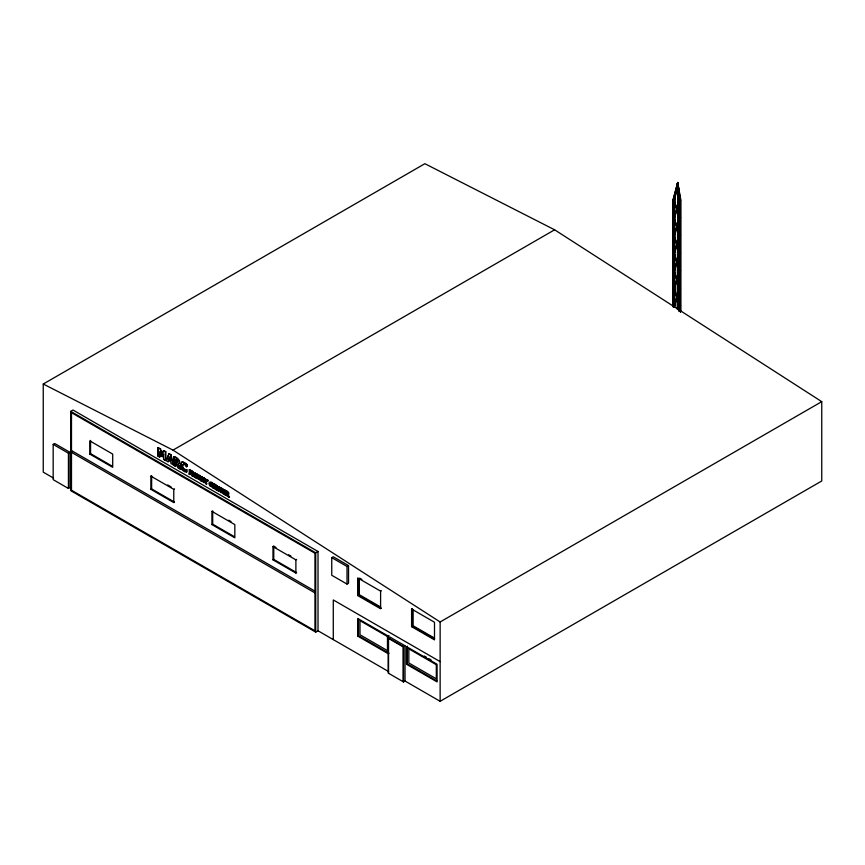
<?xml version="1.0" encoding="UTF-8"?>
<svg xmlns="http://www.w3.org/2000/svg" width="865" height="865" viewBox="0 0 865 865"><rect width="100%" height="100%" fill="white"/><g stroke="black" fill="none" stroke-linecap="round" stroke-linejoin="round"><path stroke-width="1.3" d="M672.992 306.069L673.002 200.323L677.727 182.547L680.777 199.696L680.755 311.746M674.668 199.696L674.657 307.216M677.706 293.689L674.657 306.329L673.435 307.032L673.446 201.286L677.727 182.547L677.436 309.248L677.727 182.547L672.743 200.875L674.668 200.583L677.727 182.547L680.517 200.258L680.506 312.297M677.663 291.148L678.884 291.851L679.112 273.74L679.112 203.243L677.727 182.547L674.235 198.918M673.435 307.032L674.397 306.88L674.408 201.134L677.727 182.547L679.555 200.399L679.533 311M678.571 219.31L679.555 200.399L678.852 199.999M678.582 235.864L679.555 218.034L678.593 204.075M678.571 236.945L679.555 218.91M678.571 253.488L679.544 235.648L678.593 221.7M678.571 254.559L679.544 236.534M678.56 272.183L679.544 253.272L678.582 239.324M678.571 288.737L679.544 270.907L678.582 256.948M678.56 289.818L679.544 271.783M678.571 306.361L679.544 288.532L678.593 275.621M678.56 307.443L679.544 289.407M679.328 310.935L678.593 293.246M674.668 217.32L677.652 204.951M677.717 205.567L674.668 218.207L673.446 218.91L673.002 217.948M674.668 234.945L677.652 222.575M677.717 223.192L674.668 235.831L673.435 236.534L672.992 235.572M674.657 252.569L677.641 240.2M677.706 240.816L674.657 253.456L673.435 254.159L672.992 253.196M674.657 270.194L677.641 257.824M677.706 258.44L674.657 271.08L673.435 271.783L672.732 271.372L672.743 200.875M674.657 287.829L677.641 275.448M677.706 276.065L674.657 288.705L673.435 289.407L672.732 289.007L672.992 270.821M674.657 305.453L677.641 293.073M209.698 482.475L209.849 484.746A2.184 1.254 60 0 0 210.628 485.925L212.585 486.844L210.163 486.195A2.184 1.254 60 0 1 209.395 485.006C207.146 479.534 214.423 484.735 211.363 483.524A1.438 0.833 60 0 0 210.682 483.135L210.065 484.108L210.541 485.6L212.585 485.86L210.844 485.114L210.703 483.059M197.653 475.523L198.312 478.648L200.777 480.064L197.858 478.918L197.198 475.782A2.357 1.362 60 0 1 197.858 475.209A2.357 1.362 60 0 1 198.312 474.95L199.426 475.253A3.709 2.141 60 0 1 200.756 476.399L200.756 477.372C198.193 474.269 196.474 478.918 199.891 479.102L198.734 477.35L200.777 477.999L198.734 477.35M167.918 461.91L168.372 460.461L170.654 461.769L171.108 463.748L173.443 464.57L170.989 454.774L168.999 453.628L166.091 460.85L168.383 461.64M170.254 460.029L168.772 459.164L169.518 456.828L170.719 459.758L170.221 457.628M166.956 459.423L168.999 453.628M672.743 200.875L673.002 200.323M677.673 203.016L678.895 203.729L678.506 202.897M680.517 200.258L679.555 200.399L680.517 200.258L680.42 199.501M677.673 220.651L678.895 221.353L678.506 220.521M678.765 220.662L677.706 221.278M677.663 238.264L678.895 238.978L678.506 238.145M678.765 238.297L677.706 238.902M677.663 255.889L678.884 256.602L678.495 255.77M677.663 273.524L678.884 274.227M678.755 273.535L677.695 274.151M672.992 288.445L672.732 306.632M678.884 291.851L679.112 273.74L678.495 273.394M677.695 309.4L678.884 309.475L678.495 308.643M159.679 457.142L159.679 451.595L160.998 455.942L162.242 456.655L163.561 453.833L163.561 459.391L165.831 460.169L165.831 451.789L163.734 450.579L161.669 454.049L160.057 448.989L157.96 447.778L157.96 456.158L159.679 457.142L160.133 453.552M162.242 456.655L163.582 454.514M163.734 450.579L162.123 453.79L160.522 448.719L157.96 447.778M181.531 462.516L181.228 466.711M198.658 476.128L198.647 477.848L199.891 479.102M181.953 462.115L180.59 464.094L181.066 467.889A4.357 2.519 60 0 0 182.623 470.268L184.905 471.814L187.002 471.836C187.575 469.187 180.05 468.938 183.488 464.029M209.849 482.183C212.725 480.875 213.46 485.925 212.671 487.698L215.58 488.855L215.58 488.055L213.569 487.428L213.569 486.368L215.461 486.919L213.569 484.832L215.115 485.719L215.58 484.66L212.671 483.513L215.58 484.66M177.855 461.878L175.519 461.715L175.519 459.456C177.855 459.553 178.082 463.964 175.519 461.715M53.554 478.107L43.25 472.16L43.25 384.028L424.866 163.701L554.616 229.798L821.75 401.652L821.75 480.972L440.134 701.299L405.025 681.025L403.501 681.912L388.234 673.1L388.234 636.078L357.699 618.453L357.699 636.078L388.234 653.702L388.99 653.27L358.467 635.645L357.699 636.078M318.017 630.79L315.725 632.12L70.725 490.671L70.725 411.351L73.017 410.032L318.017 551.47L318.017 630.79L388.601 671.554M53.176 444.394L54.7 443.518L69.968 452.33L69.968 487.579L68.432 488.466L53.176 479.653L53.176 444.394L68.432 453.206L69.968 452.33M89.809 454.093L112.71 467.316L112.71 454.093L89.809 440.869L89.809 454.093L90.566 453.649L112.32 466.213M157.96 456.158L158.414 447.508M163.269 450.838L165.831 451.789M160.998 455.942L162.696 456.396M43.25 384.028L173 450.124L554.616 229.798M168.545 453.887L170.989 454.774M163.561 459.391L165.831 460.169M168.772 459.164L170.719 459.758M175.973 462.959L175.519 466.289L173.703 465.251L174.168 456.601C176.968 456.785 182.731 462.634 177.974 464.148L180.417 469.122L178.439 463.889M150.867 476.128L151.635 475.685L151.635 488.898L174.525 502.122L173.768 502.565L150.867 489.341L150.867 476.128L173.768 489.341L174.525 488.898M175.519 466.289L175.519 463.218L176.633 463.337M173.703 465.251L175.973 466.03M176.168 463.597L178.201 467.835L180.871 468.862M186.84 469.771C183.694 472.193 180.482 465.305 183.661 464.159A2.876 1.665 60 0 1 185.013 464.927L186.548 466.808L187.002 464.548L185.986 463.478L183.077 461.888L181.488 462.386M186.364 466.7L187.002 466.549L187.002 464.548M150.867 489.341L151.635 488.898M186.375 470.041L187.002 469.868M190.019 474.625L190.484 472.56L190.484 474.355L189.111 474.107L189.576 469.652L192.008 471.047L192.019 475.772L194.895 476.907L194.895 476.107L192.927 475.501L192.473 471.317L193.382 471.847L193.382 475.242M190.019 471.23L192.008 471.847L190.019 471.23L191.424 472.831L190.019 472.02M189.111 469.911L192.008 471.047M189.111 474.107L190.484 474.355M190.019 472.82L191.879 473.371L190.484 472.56M196.16 474.712L196.16 477.437L197.133 477.469L196.679 478.464L194.722 477.339L194.722 476.604L195.706 476.647L195.706 473.923L194.722 473.879L194.722 473.155L197.133 474.009L196.679 475.015L196.16 474.712L197.133 474.009M194.722 473.879L195.706 473.923M192.019 475.772L194.895 476.907M192.927 475.501L194.895 476.107M194.722 476.604L195.706 476.647M194.722 477.339L195.252 474.182M196.16 477.437L197.133 477.469M200.302 477.642L200.756 476.399M201.913 481.491L202.378 479.372L201.913 481.491L201.004 480.962L201.004 476.777L202.378 477.037L202.378 478.572L203.61 479.286L203.61 477.75L203.61 479.286M200.215 477.588L200.756 477.372L199.328 475.999M198.734 478.14L199.891 478.28M201.004 476.777L202.378 477.037M201.913 477.296L202.378 478.572M203.156 478.021L204.529 478.28L204.529 482.465L203.156 482.205L203.156 480.345L201.913 479.632M206.886 483.827L205.967 483.308L205.967 479.913L204.443 479.556L204.443 478.756L207.957 480.259L207.492 481.318L206.421 480.702L206.421 484.097L206.421 480.702M201.004 480.962L202.378 481.221M203.156 480.345L204.529 482.465M204.443 479.556L205.967 479.913M204.443 478.756L207.957 480.259M205.513 480.183L205.967 483.308M212.033 484.411L212.585 484.205L211.828 483.265A1.438 0.833 60 0 0 211.503 483.016M216.574 489.947L217.029 486.768L216.574 489.947L215.731 489.471L215.731 485.276L217.31 485.665L218.467 488.736M212.671 487.698L215.58 488.855M213.569 485.568L215.461 486.119M215.731 485.276L217.31 485.665M213.569 487.428L215.58 488.055M216.856 485.925L218.012 488.995L218.012 486.595L219.299 486.811L219.299 491.006L217.969 490.758L216.574 487.027M218.012 486.595L219.299 486.811M215.731 489.471L217.029 489.687M221.645 492.358L220.737 491.828L220.737 488.433L219.202 488.087L219.202 487.287L222.716 488.779L222.262 489.85L221.191 489.233L221.191 492.618L221.191 489.233M219.202 488.087L220.737 488.433M217.969 490.758L217.029 486.768M219.202 487.287L222.716 488.779M222.64 489.266L225.549 490.423L225.095 491.482L223.548 490.585L223.548 491.32L225.43 491.882L224.965 492.942L223.548 492.12L223.548 493.18L225.549 493.807L225.095 494.867L222.64 493.45L222.64 489.266L225.549 490.423M220.283 488.703L220.737 491.828M223.548 490.585L225.549 491.212M223.548 491.32L225.43 491.882M223.548 492.12L225.43 492.682M225.711 495.223L227.073 495.483L225.711 495.223L226.165 490.769C227.776 490.877 230.512 494.034 227.841 494.683L229.063 497.17L228.306 494.412M223.548 493.18L225.549 493.807M226.619 492.336L228.057 493.147L226.619 493.461C226.197 490.423 228.847 494.888 226.619 493.461M226.619 495.753L226.619 494.218L227.949 496.521L229.517 496.899M211.925 511.377L234.826 524.601L234.826 537.814L211.925 524.601L211.925 511.377L212.693 510.934L212.693 524.158L234.437 536.711M211.925 524.601L212.693 524.158M272.983 559.85L273.751 559.406L296.641 572.63L295.884 573.062L272.983 559.85L272.983 546.626L273.751 546.183L276.032 547.513M272.983 546.626L295.884 559.85L296.641 559.406M70.725 411.351L315.725 552.8L318.017 551.47M331.749 557.644L333.285 556.768L348.541 565.58L348.541 583.205L347.016 584.08L331.749 575.268L331.749 557.644L347.016 566.456L348.541 565.58M357.699 595.542L380.6 608.755L380.6 591.13L357.699 577.917L357.699 595.542L358.467 595.098L381.368 608.322M380.6 591.13L381.368 590.698M411.599 609.036L434.5 622.249L434.5 639.873L411.599 626.66L411.599 609.036L412.367 608.592L412.367 626.217L434.111 638.77M388.234 636.078L388.99 635.634M411.599 626.66L412.367 626.217M440.134 701.299L440.134 621.978L821.75 401.652M405.025 645.777L389.758 636.964L388.234 637.84L403.501 646.652L405.025 645.777L405.025 681.025M406.55 664.288L437.085 681.912L437.085 664.277L406.55 646.652L406.55 664.288L407.318 663.844L436.717 680.82M177.974 464.148C182.018 462.299 176.168 457.12 173.703 456.871M227.841 494.683L228.284 492.909L225.711 491.039M673.089 218.704L674.051 218.553M679.198 217.829L680.16 217.677M673.089 236.329L674.051 236.188M679.198 235.453L680.16 235.302M673.089 253.953L674.051 253.802M673.089 271.578L674.051 271.437M679.187 270.702L680.149 270.55M679.187 305.95L680.149 305.799M678.884 309.475L678.052 309.605L677.727 182.547L679.166 192.852M182.018 462.17L184.083 462.699L186.548 464.819M197.858 475.209L198.972 475.523A3.709 2.141 60 0 1 200.302 476.658M184.537 471.133L185.359 471.544M674.322 200.377L677.857 212.909M680.42 217.115L680.517 217.883L678.841 217.623M674.311 218.002L677.857 230.544M680.42 234.75L680.517 235.507L678.841 235.248M674.311 235.626L677.846 248.158M680.409 252.375L680.506 253.131L678.841 252.872M674.311 253.25L677.846 265.782M680.409 269.999L680.506 270.756L678.841 270.496M674.3 270.875L677.846 283.417M680.063 287.418L680.506 288.38L678.841 288.121L678.83 310.589M673.954 288.294L674.657 288.705L677.846 301.042M678.495 291.018L679.112 291.364L679.101 311.508M680.409 305.248L680.506 306.005L678.841 305.745M203.61 477.75L204.529 478.28M194.722 473.155L196.679 474.279L196.615 477.166M206.886 480.443L207.957 481.059M215.58 485.46L214.033 484.562L214.033 485.297M221.645 488.963L222.716 489.579M201.913 478.832L203.156 479.545M202.378 479.372L203.61 480.086M215.461 486.919L214.033 486.098L214.033 487.157M212.044 486.076L212.13 487.114M195.187 477.08L197.133 478.204M223.916 493.666L225.549 494.607M205.513 483.567L206.421 484.097M220.283 492.099L221.191 492.618M227.949 496.521L229.063 497.17M178.201 467.835L180.417 469.122M359.613 578.134L361.905 579.453M380.6 606.992L359.235 594.655L359.235 578.793M434.5 638.111L413.124 625.773L413.124 609.912M167.659 484.941L171.097 486.919M228.717 520.189L231.009 521.509M288.629 554.779L290.921 556.098M440.134 661.639L333.285 599.942L333.285 639.603M71.492 450.568L314.957 591.13M71.492 452.33L314.957 592.893M424.272 656.005L426.532 657.313M428.802 658.622L431.062 659.919M173 450.124L440.134 621.978M177.109 459.866L177.693 460.461M183.077 470.009L183.769 470.614M186.818 466.44L185.478 464.667A2.876 1.665 60 0 0 184.461 463.986M227.398 494.142L228.414 496.261M160.793 453.498L161.452 455.671M674.668 201.459L677.652 213.006M674.668 219.083L677.652 230.631M674.657 236.707L677.641 248.255M674.657 254.332L677.641 265.879M674.657 271.956L677.641 283.504M674.657 289.591L677.641 301.128M170.535 455.033L172.989 464.829M679.533 195.425L679.89 197.999M677.727 184.31L677.727 182.547L678.149 187.737M678.582 274.573L679.544 287.645M678.582 292.197L679.544 305.269M678.268 196.528L677.727 182.547L678.593 195.966M677.727 182.547L678.895 203.729M680.063 201.804L680.063 204.324M678.852 199.112L678.841 287.245M407.318 646.22L407.318 663.844M403.501 646.652L403.501 681.912M403.187 681.728L403.187 646.836L388.536 638.37L388.536 673.273M358.467 578.728L358.467 595.098M358.467 619.275L358.467 635.645M347.016 566.456L347.016 584.08M315.725 552.8L315.725 632.12M295.884 559.85L295.884 573.062M273.751 546.183L273.751 559.406M227.073 492.066L227.073 493.201M226.165 490.769L226.165 494.964M225.095 490.682L225.095 491.482M225.095 494.077L225.095 494.867M224.965 492.142L224.965 492.942M224.003 490.325L224.003 491.061M224.003 491.861L224.003 492.92M222.262 489.049L222.262 489.85M219.667 487.017L219.667 487.817M218.845 487.071L218.845 491.266M215.115 484.93L215.115 485.719M215.115 488.314L215.115 489.114M214.996 486.389L214.996 487.19M213.125 483.243L213.125 487.438M207.492 480.529L207.492 481.318M204.897 478.496L204.897 479.296M204.064 478.54L204.064 482.735M200.312 478.269L200.312 480.324M199.437 478.54L199.437 479.361M199.188 477.091L199.188 477.869M196.679 477.74L196.679 478.464M195.187 472.885L195.187 473.62M194.441 476.377L194.441 477.177M191.543 471.317L191.543 472.117M191.424 472.831L191.424 473.631M190.484 470.971L190.484 471.76M189.576 469.652L189.576 473.836M186.548 470.128L186.548 472.106M175.973 459.196L175.973 461.445M174.168 456.601L174.168 464.981M173.768 489.341L173.768 502.565M165.377 452.06L165.377 460.44M90.566 440.436L90.566 453.649M68.432 453.206L68.432 488.466M183.077 470.009A4.357 2.519 60 0 1 182.472 469.295M181.953 468.495A4.357 2.519 60 0 1 181.531 467.63M314.957 553.232L71.492 412.67L71.492 490.228L314.957 630.79L314.957 553.232M387.466 636.521L359.991 620.659L359.991 634.759L387.466 650.621L387.466 636.521M436.317 664.72L408.842 648.858L408.842 662.958L436.317 678.82L436.317 664.72"/></g></svg>
